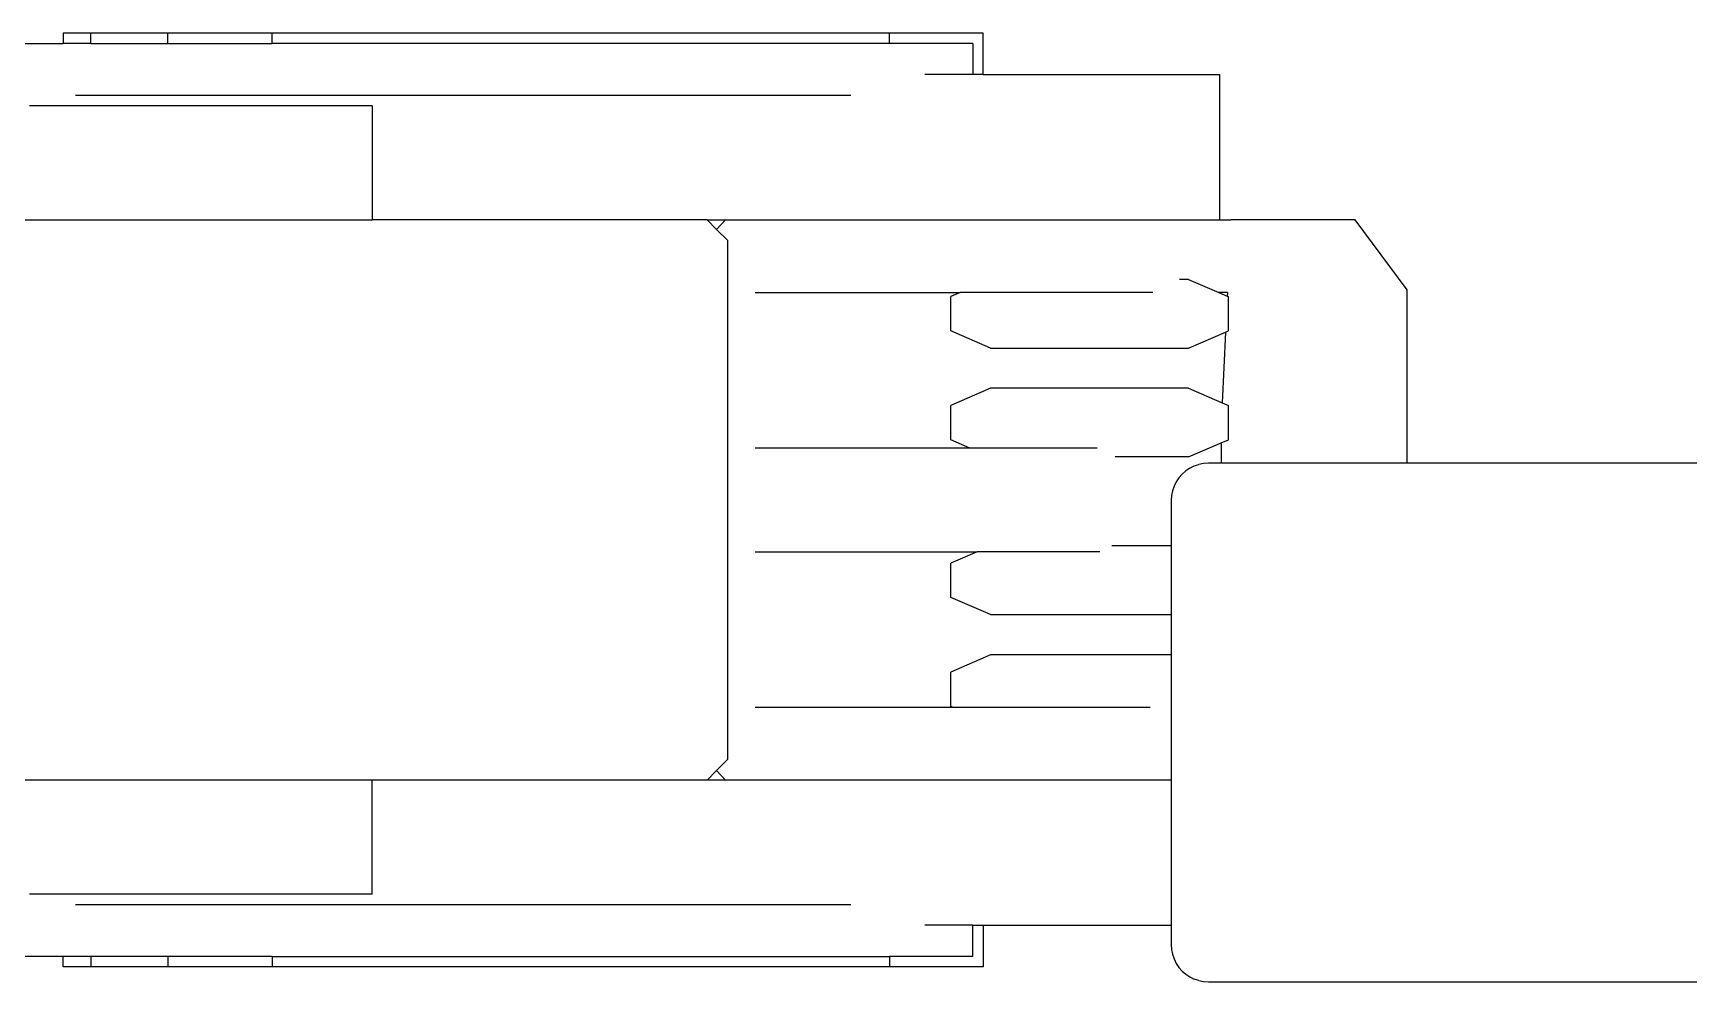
# Model space of a CAD drawing. Header units: millimetres. Extents: x -41292 to 298682, y -22072 to 33155.
# Drawn here: x 30113 to 31708, y 1488 to 2403 of the extents above; entities that cross this region are included whole.
import ezdxf

# ---------------------------------------------------------------- set-up
doc = ezdxf.new("R2010")
doc.units = ezdxf.units.MM

# ---------------------------------------------------------------- blocks, each defined once
blk = doc.blocks.new('AHSISHEUD')
for p, q in [((30731.1, 20041.1), (30769.5, 20041.1)), ((30769.5, 20051.1), (30769.5, 20041.1)), ((30796.3, 20051.1), (30769.5, 20051.1)), ((30796.3, 20041.1), (30769.5, 20041.1)), ((30796.3, 20041.1), (30796.3, 20051.1)), ((30870.3, 20051.1), (30796.3, 20051.1)), ((30796.3, 20041.1), (30870.3, 20041.1)), ((30870.3, 20041.1), (30870.3, 20051.1)), ((30971, 20051.1), (30870.3, 20051.1)), ((30870.3, 20041.1), (30971, 20041.1)), ((30971, 20041.1), (30971, 20051.1)), ((31565.8, 20051.1), (30971, 20051.1)), ((31565.8, 20041.1), (30971, 20041.1)), ((31565.8, 20041.1), (31565.8, 20051.1)), ((31656, 20051.1), (31565.8, 20051.1)), ((31645.9, 20041.1), (31565.8, 20041.1)), ((31645.9, 20041.1), (31645.9, 20011.1)), ((31656, 20011.1), (31656, 20051.1)), ((31645.9, 20011.1), (31599.6, 20011.1)), ((31656, 20011.1), (31645.9, 20011.1)), ((31656, 20011.1), (31883.6, 20011.1)), ((31883.6, 20011.1), (31883.6, 19871.1)), ((30781.3, 19991.1), (31528.4, 19991.1)), ((31067.3, 19981.1), (30737.2, 19981.1)), ((31067.3, 19981.1), (31067.3, 19871.1)), ((30370, 19871.1), (30912.2, 19871.1)), ((30912.2, 19871.1), (31067.3, 19871.1)), ((31390, 19871.1), (31067.3, 19871.1)), ((31399.1, 19861.9), (31390, 19871.1)), ((31390, 19871.1), (31407.7, 19871.1)), ((31407.7, 19871.1), (31399.1, 19861.9)), ((31410, 19851.1), (31399.1, 19861.9)), ((31407.7, 19871.1), (31883.6, 19871.1)), ((31883.6, 19871.1), (31894.6, 19871.1)), ((32014.4, 19871.1), (31894.6, 19871.1)), ((32064.5, 19803.7), (32014.4, 19871.1)), ((31410, 19351.1), (31410, 19851.1)), ((31853.7, 19813.7), (31845, 19813.7)), ((31853.7, 19813.7), (31883.1, 19801.1)), ((31436.2, 19801.1), (31633.7, 19801.1)), ((31633.7, 19801.1), (31624.6, 19797.1)), ((31624.6, 19764.1), (31624.6, 19797.1)), ((31819.3, 19801.1), (31633.7, 19801.1)), ((31891.3, 19801.1), (31883.1, 19801.1)), ((31883.1, 19801.1), (31891.1, 19797.6)), ((31891.3, 19801.1), (31891.1, 19797.6)), ((31891.1, 19797.6), (31892.3, 19797.1)), ((31892.3, 19764.1), (31892.3, 19797.1)), ((32064.5, 19636.5), (32064.5, 19803.7)), ((31663.1, 19747.5), (31624.6, 19764.1)), ((31853.7, 19747.5), (31889.5, 19762.9)), ((31889.5, 19762.9), (31886.3, 19694.7)), ((31889.5, 19762.9), (31892.3, 19764.1)), ((31663.1, 19747.5), (31853.7, 19747.5)), ((31663.1, 19708.7), (31624.6, 19692.1)), ((31853.7, 19708.7), (31663.1, 19708.7)), ((31853.7, 19708.7), (31886.3, 19694.7)), ((31624.6, 19659.1), (31624.6, 19692.1)), ((31886.3, 19694.7), (31892.3, 19692.1)), ((31892.3, 19659.1), (31892.3, 19692.1)), ((31643.2, 19651.1), (31624.6, 19659.1)), ((31853.7, 19642.5), (31885.1, 19656)), ((31885.1, 19656), (31892.3, 19659.1)), ((31885.1, 19656), (31885.1, 19636.5)), ((31643.2, 19651.1), (31436.2, 19651.1)), ((31765.7, 19651.1), (31643.2, 19651.1)), ((31853.7, 19642.5), (31783.1, 19642.5)), ((31844.5, 19622.5), (31841.9, 19618.6)), ((31847.6, 19626), (31844.5, 19622.5)), ((31847.6, 19626), (31851.1, 19629.1)), ((31855, 19631.7), (31851.1, 19629.1)), ((31855, 19631.7), (31859.2, 19633.8)), ((31859.2, 19633.8), (31863.7, 19635.3)), ((31868.3, 19636.2), (31863.7, 19635.3)), ((31873, 19636.5), (31868.3, 19636.2)), ((31885.1, 19636.5), (31873, 19636.5)), ((32064.5, 19636.5), (31885.1, 19636.5)), ((33001.1, 19636.5), (32064.5, 19636.5)), ((31838.3, 19609.9), (31837.4, 19605.3)), ((31839.8, 19614.4), (31838.3, 19609.9)), ((31841.9, 19618.6), (31839.8, 19614.4)), ((31837.4, 19605.3), (31837, 19600.6)), ((31837, 19600.6), (31837, 19556.7)), ((31436.2, 19551.1), (31650, 19551.1)), ((31650, 19551.1), (31624.6, 19540.1)), ((31768.3, 19551.1), (31650, 19551.1)), ((31837, 19556.7), (31779.7, 19556.7)), ((31837, 19556.7), (31837, 19490.5)), ((31624.6, 19507.1), (31624.6, 19540.1)), ((31663.1, 19490.5), (31624.6, 19507.1)), ((31663.1, 19490.5), (31837, 19490.5)), ((31837, 19490.5), (31837, 19451.7)), ((31663.1, 19451.7), (31624.6, 19435.1)), ((31837, 19451.7), (31663.1, 19451.7)), ((31837, 19451.7), (31837, 19331.1)), ((31624.6, 19402.1), (31624.6, 19435.1)), ((31626.9, 19401.1), (31436.2, 19401.1)), ((31626.9, 19401.1), (31624.6, 19402.1)), ((31816.7, 19401.1), (31626.9, 19401.1)), ((31410, 19351.1), (31399.1, 19340.2)), ((31390, 19331.1), (31399.1, 19340.2)), ((31399.1, 19340.2), (31407.7, 19331.1)), ((31067.3, 19331.1), (30370, 19331.1)), ((31067.3, 19221.1), (31067.3, 19331.1)), ((31390, 19331.1), (31067.3, 19331.1)), ((31407.7, 19331.1), (31390, 19331.1)), ((31837, 19331.1), (31407.7, 19331.1)), ((31837, 19331.1), (31837, 19191.1)), ((31067.3, 19221.1), (30737.2, 19221.1)), ((30781.3, 19211.1), (31528.4, 19211.1)), ((31645.9, 19191.1), (31599.6, 19191.1)), ((31645.9, 19161.1), (31645.9, 19191.1)), ((31645.9, 19191.1), (31656, 19191.1)), ((31656, 19191.1), (31656, 19151.1)), ((31656, 19191.1), (31837, 19191.1)), ((31837, 19191.1), (31837, 19172.4)), ((30769.5, 19161.1), (30731.1, 19161.1)), ((30769.5, 19151.1), (30769.5, 19161.1)), ((30796.3, 19161.1), (30769.5, 19161.1)), ((30796.3, 19161.1), (30796.3, 19151.1)), ((30870.3, 19161.1), (30796.3, 19161.1)), ((30870.3, 19161.1), (30870.3, 19151.1)), ((30971, 19161.1), (30870.3, 19161.1)), ((30971, 19161.1), (30971, 19151.1)), ((30971, 19161.1), (31565.8, 19161.1)), ((31565.8, 19161.1), (31565.8, 19151.1)), ((31645.9, 19161.1), (31565.8, 19161.1)), ((31837, 19172.4), (31837.4, 19167.7)), ((31837.4, 19167.7), (31838.3, 19163.1)), ((31838.3, 19163.1), (31839.8, 19158.7)), ((30796.3, 19151.1), (30769.5, 19151.1)), ((30870.3, 19151.1), (30796.3, 19151.1)), ((30971, 19151.1), (30870.3, 19151.1)), ((31565.8, 19151.1), (30971, 19151.1)), ((31656, 19151.1), (31565.8, 19151.1)), ((31839.8, 19158.7), (31841.9, 19154.4)), ((31841.9, 19154.4), (31844.5, 19150.5)), ((31844.5, 19150.5), (31847.6, 19147)), ((31847.6, 19147), (31851.1, 19143.9)), ((31851.1, 19143.9), (31855, 19141.3)), ((31855, 19141.3), (31859.2, 19139.2)), ((31863.7, 19137.7), (31859.2, 19139.2)), ((31863.7, 19137.7), (31868.3, 19136.8)), ((31868.3, 19136.8), (31873, 19136.5)), ((31873, 19136.5), (33001.1, 19136.5))]:
    blk.add_line(p, q)

msp = doc.modelspace()

# ---------------------------------------------------------------- block references
msp.add_blockref('AHSISHEUD', (-627.37, -17648.09))

doc.saveas('drawing.dxf')
